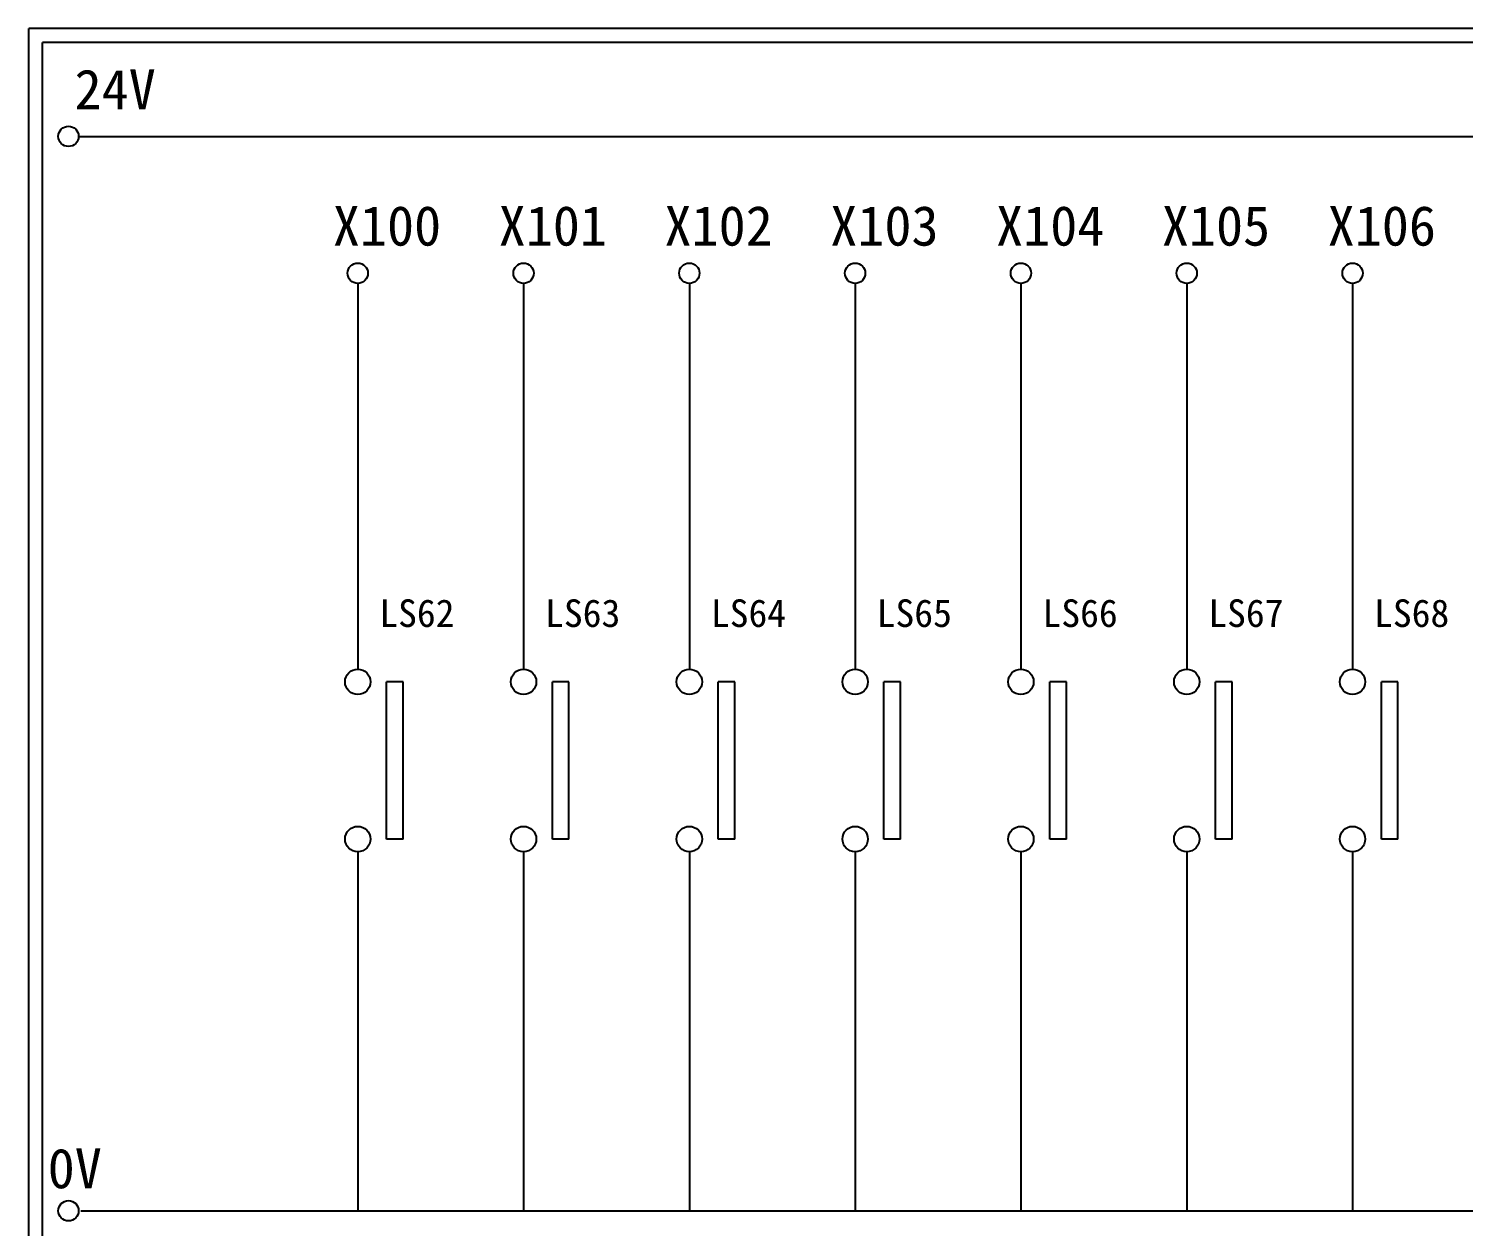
# Model space of a CAD drawing. Extents: x 325 to 612, y 3 to 207.
# Drawn here: x 325.3 to 455.1, y 98.6 to 207 of the extents above; entities that cross this region are included whole.
import ezdxf

# ---------------------------------------------------------------- set-up
doc = ezdxf.new("R2010")
doc.units = 0
doc.layers.get('0').update_dxf_attribs({"linetype": 'CONTINUOUS'})
doc.layers.add('圖框層', color=7, linetype='CONTINUOUS')
doc.layers.add('標尺寸層', color=3, linetype='CONTINUOUS')
doc.styles.add('STSL', font='kaiu.ttf')

msp = doc.modelspace()

# ---------------------------------------------------------------- linework, layer by layer
for p, q in [((359.2, 147.84), (357.7, 147.84)), ((374.2, 147.84), (372.7, 147.84)), ((389.2, 147.84), (387.7, 147.84)), ((404.2, 147.84), (402.7, 147.84)), ((419.2, 147.84), (417.7, 147.84)), ((434.2, 147.84), (432.7, 147.84)), ((449.2, 147.84), (447.7, 147.84)), ((359.2, 133.61), (357.7, 133.61)), ((374.2, 133.61), (372.7, 133.61)), ((389.2, 133.61), (387.7, 133.61)), ((404.2, 133.61), (402.7, 133.61)), ((419.2, 133.61), (417.7, 133.61)), ((434.2, 133.61), (432.7, 133.61)), ((449.2, 133.61), (447.7, 133.61))]:
    msp.add_line(p, q)
at = {"layer": '圖框層', "color": 7}
for p, q in [((612.32, 206.97), (325.32, 206.97)), ((325.32, 3), (325.32, 206.97)), ((611.07, 205.72), (326.57, 205.72)), ((326.57, 4.25), (326.57, 205.72))]:
    msp.add_line(p, q, dxfattribs=at)
at = {"layer": '標尺寸層', "color": 7}
for p, q in [((329.84, 197.22), (607.44, 197.22)), ((355.09, 183.91), (355.09, 148.99)), ((370.09, 183.91), (370.09, 148.99)), ((385.09, 183.91), (385.09, 148.99)), ((400.09, 183.91), (400.09, 148.99)), ((415.09, 183.91), (415.09, 148.99)), ((430.09, 183.91), (430.09, 148.99)), ((445.09, 183.91), (445.09, 148.99)), ((357.7, 133.61), (357.7, 147.84)), ((359.2, 133.61), (359.2, 147.84)), ((372.7, 133.61), (372.7, 147.84)), ((374.2, 133.61), (374.2, 147.84)), ((387.7, 133.61), (387.7, 147.84)), ((389.2, 133.61), (389.2, 147.84)), ((402.7, 133.61), (402.7, 147.84)), ((404.2, 133.61), (404.2, 147.84)), ((417.7, 133.61), (417.7, 147.84)), ((419.2, 133.61), (419.2, 147.84)), ((432.7, 133.61), (432.7, 147.84)), ((434.2, 133.61), (434.2, 147.84)), ((447.7, 133.61), (447.7, 147.84)), ((449.2, 133.61), (449.2, 147.84)), ((355.09, 132.46), (355.09, 99.96)), ((370.09, 132.46), (370.09, 99.96)), ((385.09, 132.46), (385.09, 99.96)), ((400.09, 132.46), (400.09, 99.96)), ((415.09, 132.46), (415.09, 99.96)), ((430.09, 132.46), (430.09, 99.96)), ((445.09, 132.46), (445.09, 99.96)), ((330.05, 99.96), (607.92, 99.96))]:
    msp.add_line(p, q, dxfattribs=at)
for centre, radius in [((328.92, 197.22), 0.92), ((355.09, 184.83), 0.92), ((370.09, 184.83), 0.92), ((385.09, 184.83), 0.92), ((400.09, 184.83), 0.92), ((415.09, 184.83), 0.92), ((430.09, 184.83), 0.92), ((445.09, 184.83), 0.92), ((355.09, 147.84), 1.15), ((370.09, 147.84), 1.15), ((385.09, 147.84), 1.15), ((400.09, 147.84), 1.15), ((415.09, 147.84), 1.15), ((430.09, 147.84), 1.15), ((445.09, 147.84), 1.15), ((355.09, 133.61), 1.15), ((370.09, 133.61), 1.15), ((385.09, 133.61), 1.15), ((400.09, 133.61), 1.15), ((415.09, 133.61), 1.15), ((430.09, 133.61), 1.15), ((445.09, 133.61), 1.15), ((328.92, 99.96), 0.92)]:
    msp.add_circle(centre, radius, dxfattribs=at)

# ---------------------------------------------------------------- texts
at = {"layer": '圖框層', "color": 4, "style": 'STSL'}
for s, height, p in [('24V', 3.6, (329.47, 199.68)), ('X100', 3.6, (352.84, 187.33)), ('X101', 3.6, (367.84, 187.33)), ('X102', 3.6, (382.84, 187.33)), ('X103', 3.6, (397.84, 187.33)), ('X104', 3.6, (412.84, 187.33)), ('X105', 3.6, (427.84, 187.33)), ('X106', 3.6, (442.84, 187.33)), ('LS62', 2.5, (357.04, 152.81)), ('LS63', 2.5, (372.04, 152.81)), ('LS64', 2.5, (387.04, 152.81)), ('LS65', 2.5, (402.04, 152.81)), ('LS66', 2.5, (417.04, 152.81)), ('LS67', 2.5, (432.04, 152.81)), ('LS68', 2.5, (447.04, 152.81)), ('0V', 3.6, (327.04, 102))]:
    msp.add_text(s, height=height, dxfattribs=at).set_placement(p)

doc.saveas('drawing.dxf')
